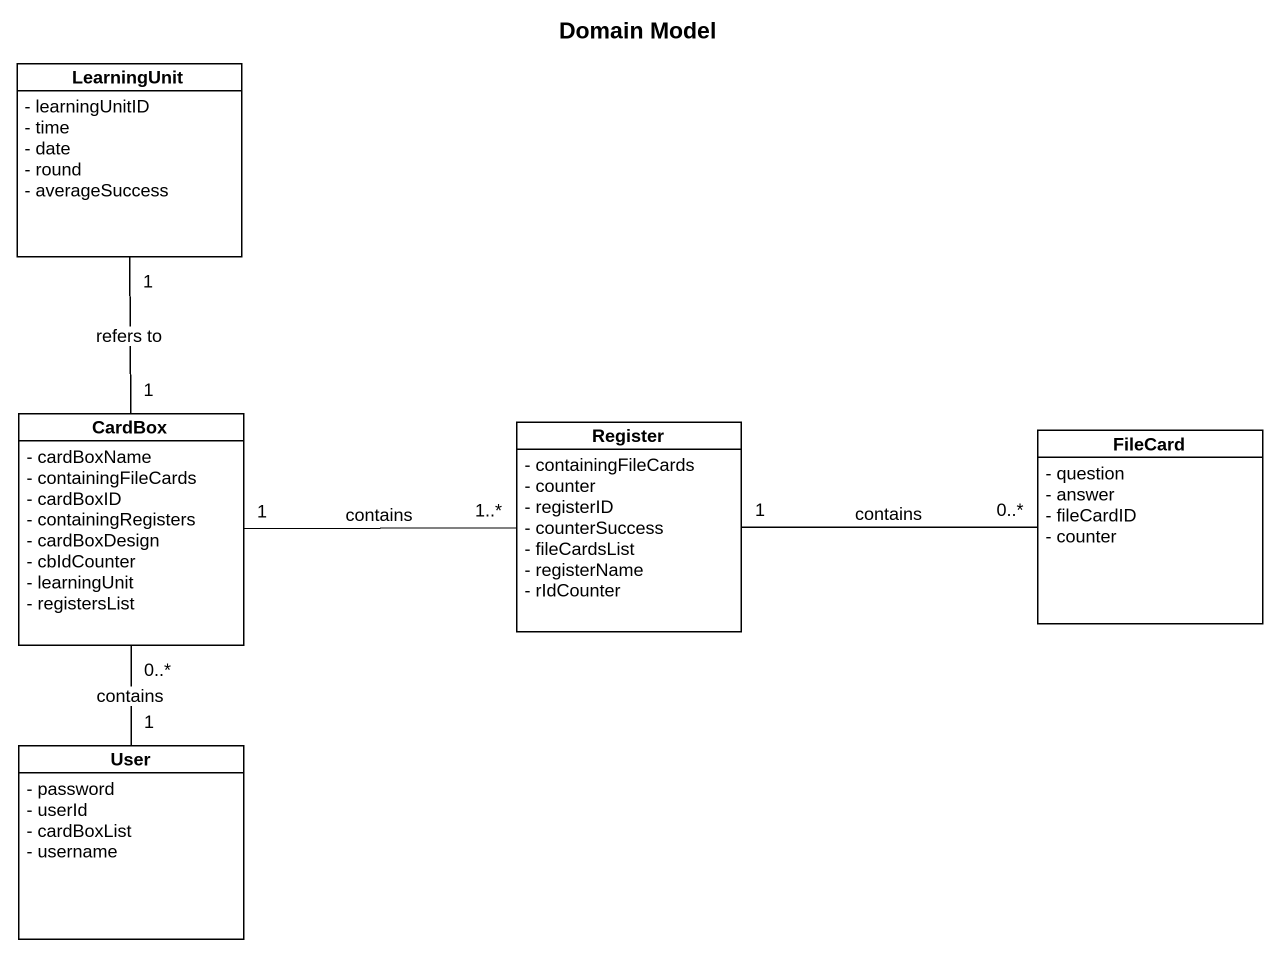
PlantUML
@startuml
title Domain Model
hide circle
hide empty members
skinparam classAttributeIconSize 0
class LearningUnit {
  - learningUnitID
  - time
  - date
  - round
  - averageSuccess
}
class CardBox {
  - cardBoxName
  - containingFileCards
  - cardBoxID
  - containingRegisters
  - cardBoxDesign
  - cbIdCounter
  - learningUnit
  - registersList
}
class Register {
  - containingFileCards
  - counter
  - registerID
  - counterSuccess
  - fileCardsList
  - registerName
  - rIdCounter
}
class FileCard {
  - question
  - answer
  - fileCardID
  - counter
}
class User {
  - password
  - userId
  - cardBoxList
  - username
}
LearningUnit "1" -- "1" CardBox : refers to
CardBox "1" -right- "1..*" Register : contains
CardBox "0..*" -- "1" User : contains
Register "1" -right- "0..*" FileCard : contains
@enduml
